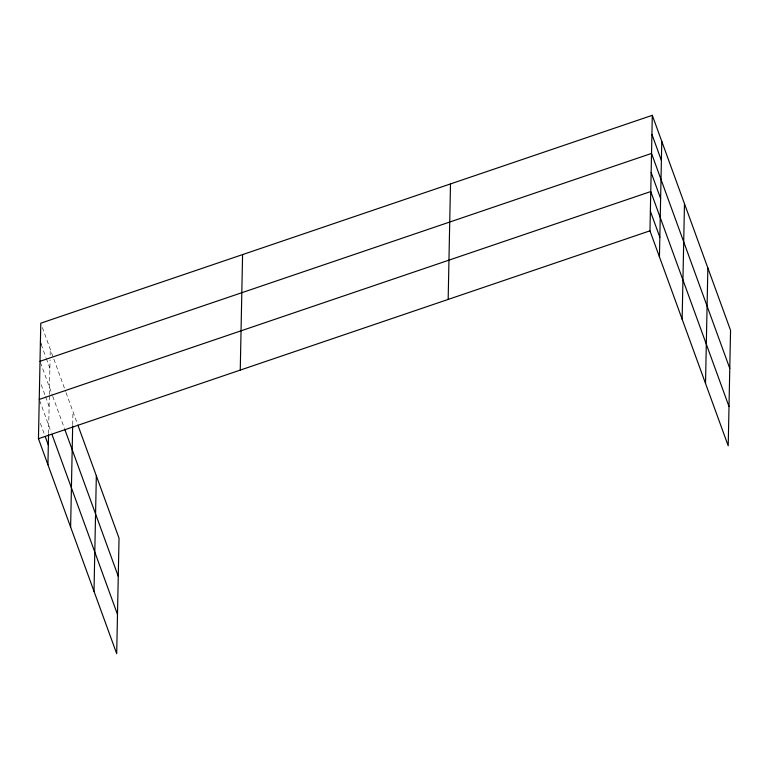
<?xml version="1.0" encoding="UTF-8"?>
<svg xmlns="http://www.w3.org/2000/svg" width="769" height="769" viewBox="0 0 769 769"><rect width="100%" height="100%" fill="white"/><g stroke="black" fill="none" stroke-linecap="round" stroke-linejoin="round"><path stroke-width="0.58" stroke-dasharray="3.85 2.88" d="M48.562 433.553L49.322 395.689M49.351 394.497L50.052 359.959M50.148 355.191L50.264 349.232M72.69 424.69L72.959 411.588M42.362 327.527L65.663 391.546M66.067 392.661L77.467 423.988M41.19 344.416L45.929 357.441M46.323 358.527L49.879 368.293M40.411 362.391L52.33 395.151M52.734 396.256L64.49 428.544M41.209 384.702L45.16 395.554M45.554 396.641L49.11 406.407M39.642 400.505L51.158 432.149M40.43 423.402L44.381 434.254"/><path stroke-width="1.15" d="M77.88 425.113L119.032 538.175L116.696 653.679L38.45 438.695L40.786 323.191L652.304 115.321L730.55 330.305L728.214 445.809L649.968 230.825L652.304 115.321M47.928 464.736L48.534 434.706M70.623 527.092L72.671 425.882M94.001 591.332L96.336 475.828M240.255 370.1L242.581 254.597M448.164 299.42L450.499 183.916M659.446 256.875L661.782 141.371M682.141 319.222L684.477 203.718M705.519 383.462L707.855 267.958M40.017 361.305L651.535 153.435L729.781 368.428M39.248 399.419L650.757 191.548L729.012 406.541M38.45 438.695L649.968 230.825M651.92 134.383L661.398 160.423M651.141 172.496L660.629 198.546M650.363 211.187L659.84 237.237M40.401 342.243L41.19 344.416M64.894 429.66L118.263 576.289M51.965 434.379L117.494 614.412M45.169 436.417L48.332 445.107"/></g></svg>
